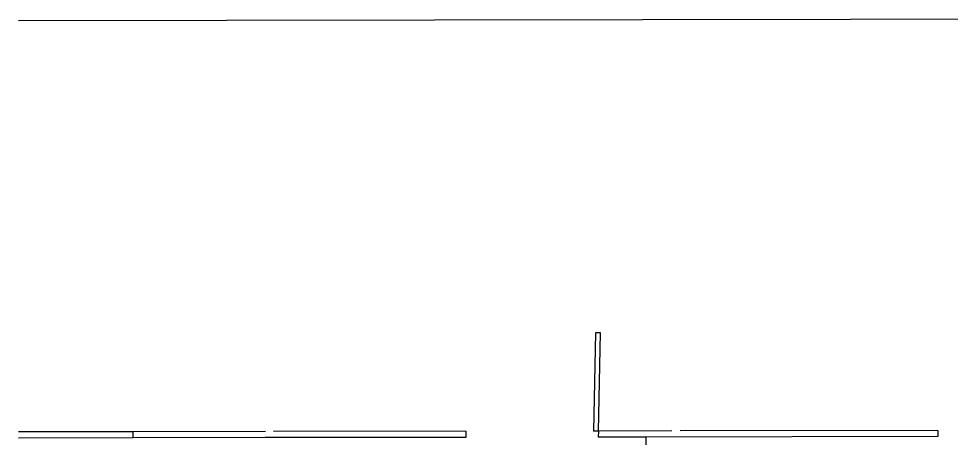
# Model space of a CAD drawing. Extents: x -83 to 83, y -28 to 43.
# Drawn here: x -83.23 to -76.04, y -11.6 to -8.36 of the extents above; entities that cross this region are included whole.
import ezdxf

# ---------------------------------------------------------------- set-up
doc = ezdxf.new("R2010")
doc.units = 0
doc.layers.get('0').update_dxf_attribs({"linetype": 'CONTINUOUS'})

msp = doc.modelspace()

# ---------------------------------------------------------------- linework, layer by layer
for p, q in [((-83.2286, -8.3779), (-76.8136, -8.3675)), ((-76.8136, -8.3675), (-75.0625, -8.3646)), ((-78.78, -10.7884), (-78.7958, -11.5457)), ((-78.7417, -10.7883), (-78.78, -10.7884)), ((-78.7575, -11.5457), (-78.7417, -10.7883)), ((-82.347, -11.5513), (-83.2286, -11.5526)), ((-82.347, -11.5513), (-82.3481, -11.5986)), ((-81.3257, -11.5497), (-82.347, -11.5513)), ((-79.7789, -11.5473), (-81.2619, -11.5496)), ((-79.7789, -11.5473), (-79.7799, -11.5946)), ((-78.7575, -11.5457), (-78.7958, -11.5457)), ((-78.7575, -11.5457), (-78.7585, -11.593)), ((-78.1898, -11.5448), (-78.7575, -11.5457)), ((-76.1388, -11.5416), (-78.1259, -11.5447)), ((-76.1388, -11.5416), (-76.1396, -11.589)), ((-82.3481, -11.5986), (-83.2286, -11.6)), ((-81.3268, -11.597), (-82.3481, -11.5986)), ((-79.7799, -11.5946), (-81.3268, -11.597)), ((-78.3882, -11.5925), (-78.7585, -11.593)), ((-78.3965, -11.999), (-78.3882, -11.5925)), ((-76.1396, -11.589), (-78.3882, -11.5925))]:
    msp.add_line(p, q)

doc.saveas('drawing.dxf')
